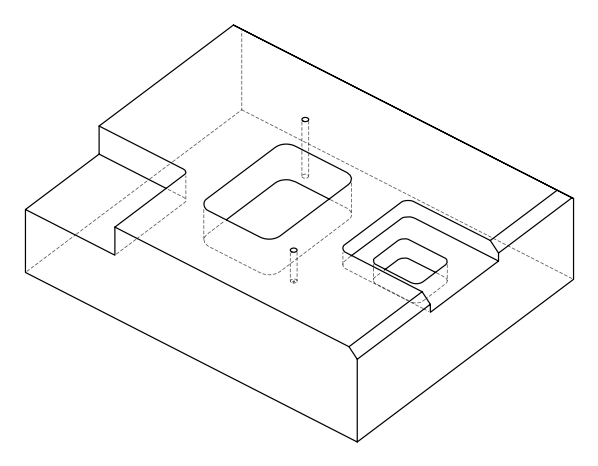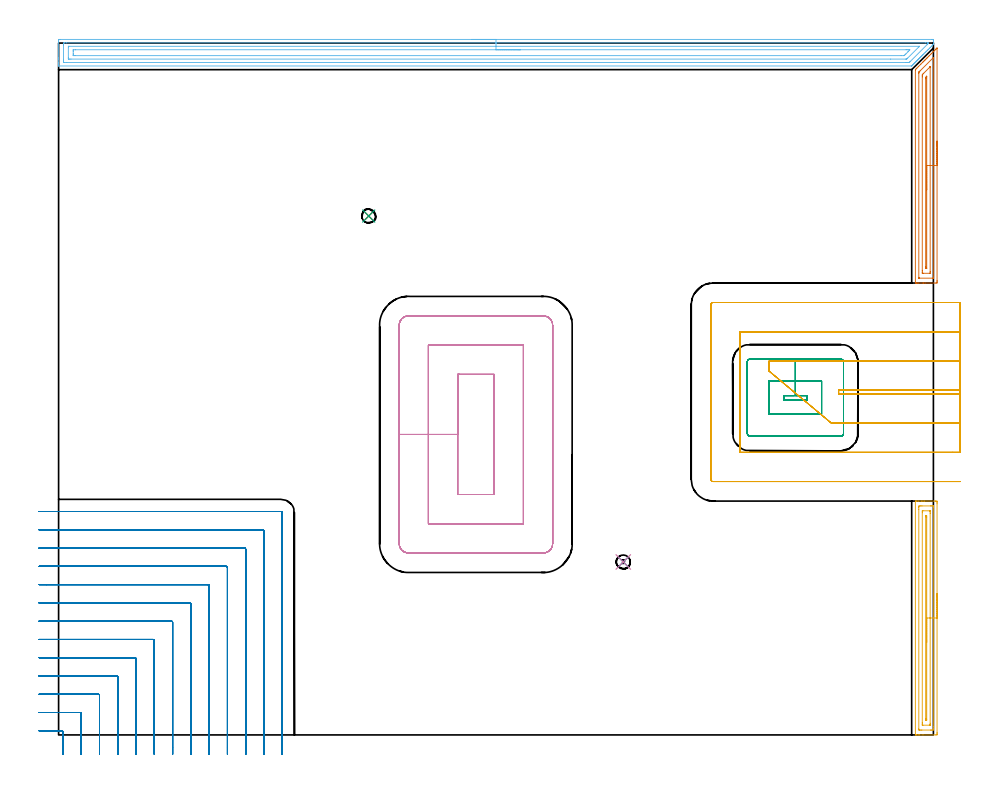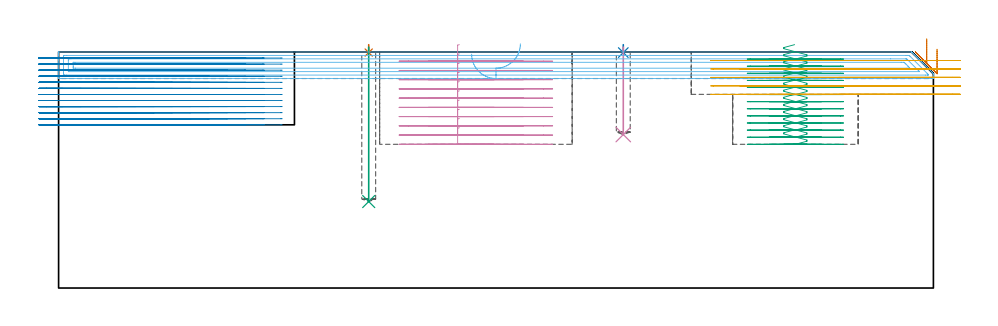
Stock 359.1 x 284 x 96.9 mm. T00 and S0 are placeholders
(PLAN: 11 operations, 5 tool changes, 89.4 min)
(1 SPOT_DRILL | STEP1POCKET | NXT0321_9005460120000 | 0.03 min | 0 mm3)
(2 SPOT_DRILL_1 | STEP1POCKET_1 | NXT0321_9005460120000 | 0.03 min | 0 mm3)
(3 DRILL_BLIND_HOLE_INTO_CENTER | STEP1POCKET | NXT0301_028 | 0.26 min | 1531 mm3)
(4 DRILL_BLIND_HOLE_INTO_CENTER_1 | STEP1POCKET_1 | NXT0301_028 | 0.15 min | 838 mm3)
(5 AREA_MILL | FG_CHAMFER_SURFACE | UGT0205_001 | 3.24 min | 4018 mm3)
(6 AREA_MILL_1 | FG_CHAMFER_SURFACE_1 | UGT0205_001 | 11.64 min | 21325 mm3)
(7 AREA_MILL_2 | FG_CHAMFER_SURFACE_2 | UGT0205_001 | 3.12 min | 3791 mm3)
(8 MILL_CORNER_NOTCH_RECTANGULAR | CORNER_NOTCH_RECTANGULAR | NXT0201_013 | Follow Part, ap 2.5, ae 75% | 38.02 min | 279729 mm3)
(9 MILL_RECTANGULAR_POCKET | POCKET_RECTANGULAR_STRAIGHT | NXT0201_011 | Follow Part, ap 3, ae 75% | 7.69 min | 83620 mm3)
(10 MILL_RECTANGULAR_POCKET_1 | POCKET_RECTANGULAR_STRAIGHT_1 | NXT0201_012 | Follow Part, ap 4, ae 75% | 14.93 min | 334770 mm3)
(11 MILL_SLOT | SLOT_PARTIAL_RECTANGULAR | NXT0201_012 | Follow Part, ap 4, ae 75% | 10.35 min | 115367 mm3)
(TOOL NXT0321_9005460120000 | NC Spot Drill, 142deg, 12mm, Carbide, Uncoated | D12 PA142 FL30 Z2)
(TOOL NXT0301_028 | Carbide Drill 5.7mm [860.1-0570-046A1-MM 2214] | D5.7 PA140 FL70 Z2)
(TOOL UGT0205_001 | Chamfer Mill 20 x 3 x 45 deg. | D20 FL50 Z2)
(TOOL NXT0201_013 | ENDMILL 10mm | D10 FL30 Z4)
(TOOL NXT0201_011 | ENDMILL 12mm [2P460-1200-NA 1630] | D12 FL38 Z6)
(TOOL NXT0201_012 | ENDMILL 16mm [2P460-1600-NA 1630] | D16 FL38 Z6)
(OP 1 SPOT_DRILL)
G17 G21 G94 G90
T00 M6
G54
G17 G0 G90 X127.3 Y213. S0 M3
G43 Z106.9 H0
G94 G81 G98 Z96.655 F250. R99.9
G80
M5
M2
(OP 2 SPOT_DRILL_1)
G17 G21 G94 G90
T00 M6
G54
G17 G0 G90 X231.8 Y71. S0 M3
G43 Z106.9 H0
G94 G81 G98 Z96.655 F250. R99.9
G80
M5
M2
(OP 3 DRILL_BLIND_HOLE_INTO_CENTER)
G17 G21 G94 G90
T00 M6
G54
G17 G0 G90 X127.3 Y213. S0 M3
G43 Z106.9 H1
G94 G81 G98 Z35.5 F250. R98.9
G80
M5
M2
(OP 4 DRILL_BLIND_HOLE_INTO_CENTER_1)
G17 G21 G94 G90
T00 M6
G54
G17 G0 G90 X231.8 Y71. S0 M3
G43 Z106.9 H1
G94 G81 G98 Z63. F250. R98.9
G80
M5
M2
(OP 5 AREA_MILL)
G17 G21 G94 G90
T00 M6
G54
G17 G0 G90 X360.6 Y58. S1061 M3
G43 Z106.9 H0
Z98.
G94 G1 Y57.962 Z97.128 F250.
Y57.848 Z96.264
Y57.659 Z95.412
Y57.397 Z94.58
Y57.063 Z93.774
Y56.66 Z93.
Y56.192 Z92.264
Y55.66 Z91.572
Y55.071 Z90.929
Y54.428 Z90.34
Y53.736 Z89.809
Y53. Z89.34
Y52.226 Z88.937
Y51.42 Z88.603
Y50.588 Z88.341
Y49.736 Z88.152
Y48.872 Z88.038
Y48. Z88.
Y1.038
X360.599 Y0.625 Z88.001
X360.595 Y0.149 Z88.003
X360.592 Y0.009 Z88.006
X360.124 Y0. Z88.473
X354.825 Z93.769
X353.411 Z95.185
X353.059 Z95.536
X352.354 Z96.245
X352.079 Z96.52
X351.713 Z96.877
X351.702 Y0.007 Z96.888
X351.7 Y0.178 Z96.9
Y95.822
X351.703 Y95.991 Z96.888
X351.713 Y95.993 Z96.878
X352.079 Y96. Z96.521
X352.354 Z96.245
X353.059 Z95.536
X354.294 Z94.303
X354.825 Z93.769
X355.443 Z93.152
X359.859 Z88.739
X360.124 Y95.997 Z88.473
X360.592 Y95.991 Z88.006
X360.595 Y95.851 Z88.003
X360.599 Y95.375 Z88.001
X360.6 Y94.893 Z88.
Y48.
X359.186 Z89.414
Y3.363
X359.185 Y2.47 Z89.415
X359.183 Y2.413 Z89.417
X359.167 Y2.01 Z89.433
X358.764 Y2.002 Z89.836
X358.358 Y2.001 Z90.242
X357.883 Y2. Z90.717
X354.35 Z94.25
X353.942 Y2.001 Z94.658
X353.464 Y2.003 Z95.136
X353.228 Y2.01 Z95.372
X353.121 Y2.026 Z95.479
X353.115 Y2.356 Z95.485
Y2.413
X353.114 Y92.637 Z95.486
X353.115 Y93.53 Z95.485
X353.117 Y93.587 Z95.483
X353.133 Y93.99 Z95.467
X353.536 Y93.998 Z95.064
X353.942 Y93.999 Z94.658
X354.417 Y94. Z94.183
X357.95 Z90.65
X358.358 Y93.999 Z90.242
X358.836 Y93.997 Z89.764
X359.072 Y93.99 Z89.528
X359.179 Y93.974 Z89.421
X359.185 Y93.644 Z89.415
Y93.587
X359.186 Y48. Z89.414
X357.771 Z90.829
Y4.794
X357.769 Y4.201 Z90.831
X357.766 Y4.051 Z90.834
X357.765 Y4.021 Z90.835
X357.738 Y4.01 Z90.862
X357.67 Y4.004 Z90.93
X357.475 Y4.001 Z91.125
X354.825 Z93.775
X354.627 Y4.003 Z93.973
X354.571 Y4.006 Z94.029
X354.54 Y4.01 Z94.06
X354.535 Y4.023 Z94.065
X354.532 Y4.101 Z94.068
X354.53 Y4.201 Z94.07
X354.529 Y4.501 Z94.071
X354.528 Y5.095 Z94.072
X354.529 Y91.205 Z94.071
X354.531 Y91.799 Z94.069
X354.534 Y91.949 Z94.066
X354.535 Y91.979 Z94.065
X354.562 Y91.99 Z94.038
X354.63 Y91.996 Z93.97
X354.825 Y91.999 Z93.775
X357.475 Z91.125
X357.673 Y91.997 Z90.927
X357.729 Y91.994 Z90.871
X357.76 Y91.99 Z90.84
X357.765 Y91.977 Z90.835
X357.768 Y91.899 Z90.832
X357.77 Y91.799 Z90.83
X357.771 Y91.499 Z90.829
Y90.905
Y48.
X356.357 Z92.243
Y6.463
X356.356 Y6.227 Z92.244
X356.351 Y6.025 Z92.249
X356.15 Y6.01 Z92.45
X355.949 Y6.025 Z92.651
X355.946 Y6.226 Z92.654
X355.943 Y6.645 Z92.657
Y89.537
X355.944 Y89.773 Z92.656
X355.949 Y89.975 Z92.651
X356.15 Y89.99 Z92.45
X356.35 Y89.975 Z92.25
X356.354 Y89.774 Z92.246
X356.357 Y89.355 Z92.243
Y48.
Y47.128 Z92.281
Y46.264 Z92.395
Y45.412 Z92.583
Y44.58 Z92.846
Y43.774 Z93.18
Y43. Z93.582
Y42.264 Z94.051
Y41.572 Z94.582
Y40.929 Z95.172
Y40.34 Z95.815
Y39.808 Z96.507
Y39.34 Z97.243
Y38.937 Z98.017
Y38.603 Z98.822
Y38.341 Z99.654
Y38.152 Z100.506
Y38.038 Z101.371
Y38. Z102.243
G0 Z106.9
M5
M2
(OP 6 AREA_MILL_1)
G17 G21 G94 G90
T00 M6
G54
G17 G0 G90 X169.55 Y285.5 S1061 M3
G43 Z106.9 H0
Z96.
G94 G1 X169.588 Z95.128 F250.
X169.702 Z94.263
X169.891 Z93.412
X170.153 Z92.58
X170.487 Z91.774
X170.89 Z91.
X171.359 Z90.264
X171.89 Z89.572
X172.479 Z88.929
X173.122 Z88.34
X173.814 Z87.808
X174.55 Z87.34
X175.324 Z86.937
X176.13 Z86.603
X176.962 Z86.341
X177.814 Z86.152
X178.679 Z86.038
X179.55 Z86.
X358.494
X358.66 Y285.499 Z86.001
X358.94 Y285.496 Z86.004
X359.098 Y285.491 Z86.005
X359.1 Y285.258 Z86.238
Y284.94 Z86.555
Y283.623 Z87.876
X359.099 Y283.504 Z87.994
X359.089 Y283.49 Z88.009
X358.851 Y283.251 Z88.249
X358.676 Y283.076 Z88.424
X358.319 Y282.718 Z88.779
X357.796 Y282.196 Z89.304
X357.43 Y281.828 Z89.668
X356.917 Y281.317 Z90.183
X356.541 Y280.939 Z90.557
X356.037 Y280.437 Z91.063
X355.652 Y280.05 Z91.446
X355.158 Y279.558 Z91.942
X354.924 Y279.323 Z92.175
X354.763 Y279.161 Z92.334
X354.601 Y279. Z92.498
X354.478 Y278.877 Z92.621
X354.319 Y278.716 Z92.779
X354.158 Y278.557 Z92.941
X354.032 Y278.43 Z93.067
X353.874 Y278.272 Z93.223
X353.715 Y278.114 Z93.384
X353.585 Y277.984 Z93.514
X353.43 Y277.827 Z93.668
X353.272 Y277.671 Z93.827
X353.139 Y277.538 Z93.96
X352.985 Y277.382 Z94.113
X352.829 Y277.228 Z94.27
X352.693 Y277.092 Z94.406
X352.54 Y276.938 Z94.557
X352.386 Y276.785 Z94.712
X352.247 Y276.645 Z94.852
X352.096 Y276.493 Z95.002
X351.943 Y276.342 Z95.155
X351.8 Y276.199 Z95.299
X351.651 Y276.049 Z95.447
X351.501 Y275.899 Z95.598
X351.354 Y275.753 Z95.745
X351.206 Y275.604 Z95.891
X351.058 Y275.456 Z96.041
X350.908 Y275.307 Z96.191
X350.762 Y275.16 Z96.336
X350.615 Y275.013 Z96.484
X350.462 Y274.86 Z96.637
X350.26 Y274.663 Z96.833
X350.195 Y274.603 Z96.889
X350.015 Y274.6 Z96.9
X0.16
X0.01 Y274.603 Z96.888
X0.008 Y274.639 Z96.852
X0. Y275.001 Z96.499
Y275.412 Z96.087
Y276.049 Z95.446
Y277.256 Z94.241
Y277.827 Z93.667
Y284.655 Z86.842
X0.002 Y284.94 Z86.557
X0.008 Y285.492 Z86.006
X0.051 Y285.493 Z86.004
X0.606 Y285.5 Z86.
X179.55
Y284.086 Z87.414
X355.782
X356.676 Y284.084 Z87.416
X356.709 Y284.083 Z87.417
X357.09 Y284.051 Z87.449
Y283.956 Z87.544
X357.032 Y283.89 Z87.61
X356.954 Y283.807 Z87.693
X356.709 Y283.559 Z87.941
X356.51 Y283.36 Z88.14
X349.569 Y276.419 Z95.081
X349.381 Y276.236 Z95.264
X349.187 Y276.049 Z95.451
X348.709 Y276.016 Z95.484
X348.677 Y276.015 Z95.485
X347.819 Y276.014 Z95.486
X3.318
X2.424 Y276.016 Z95.484
X2.391 Y276.017 Z95.483
X2.01 Y276.049 Z95.451
X2.003 Y276.436 Z95.064
X2.001 Y276.938 Z94.562
X2. Y277.327 Z94.173
X2.001 Y283.162 Z88.338
X2.002 Y283.55 Z87.95
X2.01 Y284.051 Z87.449
X2.359 Y284.083 Z87.417
X2.391 Y284.084 Z87.416
X3.249 Y284.086 Z87.414
X179.55
Y282.672 Z88.828
X353.207 Y282.671 Z88.829
X353.282 Y282.67 Z88.83
X353.346 Y282.667 Z88.833
X353.354 Y282.666 Z88.834
X353.347 Y282.655 Z88.845
X353.32 Y282.623 Z88.877
X353.227 Y282.527 Z88.973
X353.139 Y282.438 Z89.062
X348.527 Y277.827 Z93.673
X348.152 Y277.461 Z94.039
X348.127 Y277.438 Z94.062
X348.083 Y277.435 Z94.065
X347.984 Y277.431 Z94.069
X347.784 Y277.429 Z94.071
X341.557 Y277.428 Z94.072
X5.068 Y277.429 Z94.071
X4.575 Y277.43 Z94.07
X4.176 Y277.433 Z94.067
X4.045 Y277.435 Z94.065
X4.01 Y277.446 Z94.054
X4.006 Y277.535 Z93.965
X4.002 Y277.652 Z93.848
X4.001 Y277.827 Z93.673
X4. Y278.002 Z93.498
X4.001 Y282.447 Z89.053
X4.008 Y282.623 Z88.877
X4.011 Y282.666 Z88.834
X4.027 Y282.667 Z88.833
X4.076 Y282.67 Z88.83
X4.176 Y282.671 Z88.829
X179.55 Y282.672 Z88.828
Y281.257 Z90.243
X347.911
X348.677 Y281.254 Z90.246
X349.435 Y281.25 Z90.25
X348.743 Y280.495 Z91.005
X348.711 Y280.46 Z91.04
X347.784 Y279.533 Z91.967
X347.372 Y279.127 Z92.373
X347.206 Y278.967 Z92.533
X347.078 Y278.85 Z92.65
X346.892 Y278.846 Z92.654
X346.764 Y278.844 Z92.656
X345.999 Y278.843 Z92.657
X345.872
X6.726
X6.065 Y278.845 Z92.655
X6.028 Y278.847 Z92.653
X6.013 Y278.849 Z92.651
X6.01 Y278.865 Z92.635
X6.005 Y278.964 Z92.536
X6.002 Y279.165 Z92.335
X6. Y279.566 Z91.934
Y280.495 Z91.005
X6.002 Y280.92 Z90.58
X6.006 Y281.132 Z90.368
X6.01 Y281.237 Z90.263
X6.016 Y281.251 Z90.249
X6.038 Y281.253 Z90.247
X6.09 Y281.255 Z90.245
X6.853 Y281.257 Z90.243
X6.98
X179.55
X180.422 Z90.281
X181.287 Z90.395
X182.138 Z90.583
X182.97 Z90.846
X183.776 Z91.18
X184.55 Z91.582
X185.286 Z92.051
X185.978 Z92.582
X186.621 Z93.172
X187.211 Z93.815
X187.742 Z94.507
X188.21 Z95.243
X188.613 Z96.016
X188.947 Z96.822
X189.209 Z97.654
X189.398 Z98.506
X189.512 Z99.371
X189.55 Z100.243
G0 Z106.9
M5
M2
(OP 7 AREA_MILL_2)
G17 G21 G94 G90
T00 M6
G54
G17 G0 G90 X360.6 Y243.75 S1061 M3
G43 Z106.9 H0
Z98.
G94 G1 Y243.712 Z97.128 F250.
Y243.598 Z96.264
Y243.409 Z95.412
Y243.147 Z94.58
Y242.813 Z93.774
Y242.41 Z93.
Y241.942 Z92.264
Y241.41 Z91.572
Y240.821 Z90.929
Y240.178 Z90.34
Y239.486 Z89.808
Y238.75 Z89.34
Y237.976 Z88.937
Y237.17 Z88.603
Y236.338 Z88.341
Y235.487 Z88.152
Y234.622 Z88.038
Y233.75 Z88.
Y186.496
X360.599 Y186.084 Z88.001
X360.594 Y185.611 Z88.003
X360.591 Y185.509 Z88.006
X360.124 Y185.5 Z88.472
X355.708 Z92.886
X355.101 Z93.497
X354.825 Z93.772
X353.059 Z95.536
X352.508 Z96.091
X352.176 Z96.423
X351.995 Y185.501 Z96.604
X351.706 Y185.51 Z96.893
X351.7 Y185.639 Z96.9
Y272.952
X351.704 Y273.096 Z96.889
X351.712 Y273.109 Z96.881
X351.899 Y273.299 Z96.701
X352.292 Y273.694 Z96.304
X352.888 Y274.288 Z95.712
X353.059 Y274.46 Z95.538
X353.779 Y275.179 Z94.821
X353.942 Y275.344 Z94.655
X354.669 Y276.07 Z93.93
X354.825 Y276.227 Z93.771
X355.267 Y276.667 Z93.333
X355.56 Y276.961 Z93.039
X355.708 Y277.11 Z92.888
X356.136 Y277.536 Z92.464
X356.451 Y277.852 Z92.147
X356.592 Y277.993 Z92.005
X356.997 Y278.397 Z91.603
X357.046 Y278.446 Z91.554
X357.342 Y278.743 Z91.256
X357.475 Y278.877 Z91.121
X357.858 Y279.258 Z90.742
X357.978 Y279.378 Z90.621
X358.233 Y279.634 Z90.365
X358.358 Y279.76 Z90.238
X358.718 Y280.118 Z89.881
X358.885 Y280.285 Z89.715
X359.124 Y280.525 Z89.474
X359.241 Y280.643 Z89.355
X359.579 Y280.979 Z89.021
X359.792 Y281.192 Z88.808
X360.015 Y281.416 Z88.583
X360.124 Y281.526 Z88.472
X360.312 Y281.713 Z88.286
X360.44 Y281.84 Z88.16
X360.566 Y281.958 Z88.033
X360.598 Y281.986 Z88.001
X360.6 Y281.736 Z88.
Y233.75
X359.186 Z89.414
Y187.866
X359.184 Y187.658 Z89.416
X359.181 Y187.554 Z89.419
X359.179 Y187.511 Z89.421
X359.084 Y187.508 Z89.516
X358.72 Y187.501 Z89.88
X353.421 Z95.179
X353.22 Y187.504 Z95.38
X353.131 Y187.51 Z95.469
X353.121 Y187.512 Z95.479
X353.119 Y187.525 Z95.481
X353.116 Y187.565 Z95.484
X353.115 Y187.647 Z95.485
X353.114 Y187.81 Z95.486
X353.115 Y271.615 Z95.485
X353.121 Y272.031 Z95.479
X353.133 Y272.072 Z95.467
X353.161 Y272.105 Z95.439
X353.216 Y272.163 Z95.384
X353.307 Y272.256 Z95.293
X353.556 Y272.506 Z95.044
X358.982 Y277.932 Z89.618
X359.074 Y278.021 Z89.526
X359.151 Y278.092 Z89.449
X359.179 Y278.115 Z89.421
X359.185 Y277.909 Z89.415
Y277.852
X359.186 Y233.75 Z89.414
X357.772 Z90.828
X357.771 Y190.241 Z90.829
X357.765 Y189.648 Z90.835
X357.762 Y189.51 Z90.838
X357.62 Y189.502 Z90.98
X354.972 Y189.5 Z93.628
X354.825 Y189.501 Z93.775
X354.679 Y189.504 Z93.921
X354.581 Y189.51 Z94.019
X354.535 Y189.521 Z94.065
X354.532 Y189.549 Z94.068
X354.53 Y189.648 Z94.07
X354.529 Y189.947 Z94.071
X354.528 Y190.539 Z94.072
X354.529 Y270.132 Z94.071
X354.532 Y270.724 Z94.068
X354.535 Y271.018 Z94.065
X354.825 Y271.323 Z93.775
X354.97 Y271.47 Z93.63
X355.114 Y271.615 Z93.486
X357.475 Y273.976 Z91.125
X357.63 Y274.131 Z90.97
X357.699 Y274.197 Z90.901
X357.743 Y274.236 Z90.857
X357.765 Y274.251 Z90.835
X357.768 Y274.213 Z90.832
X357.771 Y274.135 Z90.829
X357.772 Y274.085 Z90.828
Y233.75
X356.357 Z92.243
Y191.667
X356.356 Y191.597 Z92.244
X356.353 Y191.542 Z92.247
X356.351 Y191.513 Z92.249
X356.335 Y191.51 Z92.265
X356.15 Y191.508 Z92.45
X355.965 Y191.51 Z92.635
X355.949 Y191.513 Z92.651
X355.947 Y191.542 Z92.653
X355.944 Y191.597 Z92.656
X355.943 Y191.666 Z92.657
Y192.085
Y269.361
X355.944 Y269.596 Z92.656
X355.947 Y269.833 Z92.653
X355.95 Y269.962 Z92.65
X356.192 Y270.236 Z92.408
X356.244 Y270.292 Z92.356
X356.309 Y270.357 Z92.291
X356.337 Y270.381 Z92.263
X356.349 Y270.389 Z92.251
X356.351 Y270.383 Z92.249
X356.353 Y270.306 Z92.247
X356.357 Y270.07 Z92.243
Y233.75
Y232.878 Z92.281
Y232.014 Z92.395
Y231.162 Z92.583
Y230.33 Z92.846
Y229.524 Z93.18
Y228.75 Z93.582
Y228.014 Z94.051
Y227.322 Z94.582
Y226.679 Z95.172
Y226.09 Z95.815
Y225.559 Z96.507
Y225.09 Z97.243
Y224.687 Z98.016
Y224.353 Z98.822
Y224.091 Z99.654
Y223.902 Z100.506
Y223.788 Z101.371
Y223.75 Z102.243
G0 Z106.9
M5
M2
(OP 8 MILL_CORNER_NOTCH_RECTANGULAR)
G17 G21 G94 G90
T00 M6
G54
G17 G0 G90 X1.8 Y-8. S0 M3
G43 Z106.9 H0
Z94.408
G94 G1 Y-5. F250.
Y1.206 F500.
G3 X1.306 Y1.7 R0.5
G1 X-5.
X-8. F250.
G0 Z106.9
X9.3 Y-8.
Z94.408
G1 Y-5.
Y8.706 F500.
G3 X8.806 Y9.2 R0.5
G1 X-5.
X-8. F250.
G0 Z106.9
X16.8 Y-8.
Z94.408
G1 Y-5.
Y16.205 F500.
G3 X16.305 Y16.7 R0.5
G1 X-5.
X-8. F250.
G0 Z106.9
X24.3 Y-8.
Z94.408
G1 Y-5.
Y23.705 F500.
G3 X23.805 Y24.2 R0.5
G1 X-5.
X-8. F250.
G0 Z106.9
X31.8 Y-8.
Z94.408
G1 Y-5.
Y31.205 F500.
G3 X31.305 Y31.7 R0.5
G1 X-5.
X-8. F250.
G0 Z106.9
X39.3 Y-8.
Z94.408
G1 Y-5.
Y38.704 F500.
G3 X38.804 Y39.2 R0.5
G1 X-5.
X-8. F250.
G0 Z106.9
X46.8 Y-8.
Z94.408
G1 Y-5.
Y46.204 F500.
G3 X46.304 Y46.7 R0.5
G1 X-5.
X-8. F250.
G0 Z106.9
X54.3 Y-8.
Z94.408
G1 Y-5.
Y53.704 F500.
G3 X53.804 Y54.2 R0.5
G1 X-5.
X-8. F250.
G0 Z106.9
X61.8 Y-8.
Z94.408
G1 Y-5.
Y61.204 F500.
G3 X61.304 Y61.7 R0.5
G1 X-5.
X-8. F250.
G0 Z106.9
X69.3 Y-8.
Z94.408
G1 Y-5.
Y68.704 F500.
G3 X68.804 Y69.2 R0.5
G1 X-5.
X-8. F250.
G0 Z106.9
X76.8 Y-8.
Z94.408
G1 Y-5.
Y76.203 F500.
G3 X76.303 Y76.7 R0.5
G1 X-5.
X-8. F250.
G0 Z106.9
X84.3 Y-8.
Z94.408
G1 Y-5.
Y83.703 F500.
G3 X83.803 Y84.2 R0.5
G1 X-5.
X-8. F250.
G0 Z106.9
X91.8 Y-8.
Z94.408
G1 Y-5.
Y91.203 F500.
G3 X91.303 Y91.7 R0.5
G1 X-5.
X-8. F250.
G0 Z106.9
X1.8 Y-8.
Z91.917
G1 Y-5.
Y1.206 F500.
G3 X1.306 Y1.7 R0.5
G1 X-5.
X-8. F250.
G0 Z106.9
X9.3 Y-8.
Z91.917
G1 Y-5.
Y8.706 F500.
G3 X8.806 Y9.2 R0.5
G1 X-5.
X-8. F250.
G0 Z106.9
X16.8 Y-8.
Z91.917
G1 Y-5.
Y16.205 F500.
G3 X16.305 Y16.7 R0.5
G1 X-5.
X-8. F250.
G0 Z106.9
X24.3 Y-8.
Z91.917
G1 Y-5.
Y23.705 F500.
G3 X23.805 Y24.2 R0.5
G1 X-5.
X-8. F250.
G0 Z106.9
X31.8 Y-8.
Z91.917
G1 Y-5.
Y31.205 F500.
G3 X31.305 Y31.7 R0.5
G1 X-5.
X-8. F250.
G0 Z106.9
X39.3 Y-8.
Z91.917
G1 Y-5.
Y38.704 F500.
G3 X38.804 Y39.2 R0.5
G1 X-5.
X-8. F250.
G0 Z106.9
X46.8 Y-8.
Z91.917
G1 Y-5.
Y46.204 F500.
G3 X46.304 Y46.7 R0.5
G1 X-5.
X-8. F250.
G0 Z106.9
X54.3 Y-8.
Z91.917
G1 Y-5.
Y53.704 F500.
G3 X53.804 Y54.2 R0.5
G1 X-5.
X-8. F250.
G0 Z106.9
X61.8 Y-8.
Z91.917
G1 Y-5.
Y61.204 F500.
G3 X61.304 Y61.7 R0.5
G1 X-5.
X-8. F250.
G0 Z106.9
X69.3 Y-8.
Z91.917
G1 Y-5.
Y68.704 F500.
G3 X68.804 Y69.2 R0.5
G1 X-5.
X-8. F250.
G0 Z106.9
X76.8 Y-8.
Z91.917
G1 Y-5.
Y76.203 F500.
G3 X76.303 Y76.7 R0.5
G1 X-5.
X-8. F250.
G0 Z106.9
X84.3 Y-8.
Z91.917
G1 Y-5.
Y83.703 F500.
G3 X83.803 Y84.2 R0.5
G1 X-5.
X-8. F250.
G0 Z106.9
X91.8 Y-8.
Z91.917
G1 Y-5.
Y91.203 F500.
G3 X91.303 Y91.7 R0.5
G1 X-5.
X-8. F250.
G0 Z106.9
X1.8 Y-8.
Z89.425
G1 Y-5.
Y1.206 F500.
G3 X1.306 Y1.7 R0.5
G1 X-5.
X-8. F250.
G0 Z106.9
X9.3 Y-8.
Z89.425
G1 Y-5.
Y8.706 F500.
G3 X8.806 Y9.2 R0.5
G1 X-5.
X-8. F250.
G0 Z106.9
X16.8 Y-8.
Z89.425
G1 Y-5.
Y16.205 F500.
G3 X16.305 Y16.7 R0.5
G1 X-5.
X-8. F250.
G0 Z106.9
X24.3 Y-8.
Z89.425
G1 Y-5.
Y23.705 F500.
G3 X23.805 Y24.2 R0.5
G1 X-5.
X-8. F250.
G0 Z106.9
X31.8 Y-8.
Z89.425
G1 Y-5.
Y31.205 F500.
G3 X31.305 Y31.7 R0.5
G1 X-5.
X-8. F250.
G0 Z106.9
X39.3 Y-8.
Z89.425
G1 Y-5.
Y38.705 F500.
G3 X38.805 Y39.2 R0.5
G1 X-5.
X-8. F250.
G0 Z106.9
X46.8 Y-8.
Z89.425
G1 Y-5.
Y46.204 F500.
G3 X46.304 Y46.7 R0.5
G1 X-5.
X-8. F250.
G0 Z106.9
X54.3 Y-8.
Z89.425
G1 Y-5.
Y53.704 F500.
G3 X53.804 Y54.2 R0.5
G1 X-5.
X-8. F250.
G0 Z106.9
X61.8 Y-8.
Z89.425
G1 Y-5.
Y61.204 F500.
G3 X61.304 Y61.7 R0.5
G1 X-5.
X-8. F250.
G0 Z106.9
X69.3 Y-8.
Z89.425
G1 Y-5.
Y68.704 F500.
G3 X68.804 Y69.2 R0.5
G1 X-5.
X-8. F250.
G0 Z106.9
X76.8 Y-8.
Z89.425
G1 Y-5.
Y76.203 F500.
G3 X76.303 Y76.7 R0.5
G1 X-5.
X-8. F250.
G0 Z106.9
X84.3 Y-8.
Z89.425
G1 Y-5.
Y83.703 F500.
G3 X83.803 Y84.2 R0.5
G1 X-5.
X-8. F250.
G0 Z106.9
X91.8 Y-8.
Z89.425
G1 Y-5.
Y91.203 F500.
G3 X91.303 Y91.7 R0.5
G1 X-5.
X-8. F250.
G0 Z106.9
X1.8 Y-8.
Z86.933
G1 Y-5.
Y1.206 F500.
G3 X1.306 Y1.7 R0.5
G1 X-5.
X-8. F250.
G0 Z106.9
X9.3 Y-8.
Z86.933
G1 Y-5.
Y8.706 F500.
G3 X8.806 Y9.2 R0.5
G1 X-5.
X-8. F250.
G0 Z106.9
X16.8 Y-8.
Z86.933
G1 Y-5.
Y16.205 F500.
G3 X16.305 Y16.7 R0.5
G1 X-5.
X-8. F250.
G0 Z106.9
X24.3 Y-8.
Z86.933
G1 Y-5.
Y23.705 F500.
G3 X23.805 Y24.2 R0.5
G1 X-5.
X-8. F250.
G0 Z106.9
X31.8 Y-8.
Z86.933
G1 Y-5.
Y31.205 F500.
G3 X31.305 Y31.7 R0.5
G1 X-5.
X-8. F250.
G0 Z106.9
X39.3 Y-8.
Z86.933
G1 Y-5.
Y38.704 F500.
G3 X38.804 Y39.2 R0.5
G1 X-5.
X-8. F250.
G0 Z106.9
X46.8 Y-8.
Z86.933
G1 Y-5.
Y46.204 F500.
G3 X46.304 Y46.7 R0.5
G1 X-5.
X-8. F250.
G0 Z106.9
X54.3 Y-8.
Z86.933
G1 Y-5.
Y53.704 F500.
G3 X53.804 Y54.2 R0.5
G1 X-5.
X-8. F250.
G0 Z106.9
X61.8 Y-8.
Z86.933
G1 Y-5.
Y61.204 F500.
G3 X61.304 Y61.7 R0.5
G1 X-5.
X-8. F250.
G0 Z106.9
X69.3 Y-8.
Z86.933
G1 Y-5.
Y68.704 F500.
G3 X68.804 Y69.2 R0.5
G1 X-5.
X-8. F250.
G0 Z106.9
X76.8 Y-8.
Z86.933
G1 Y-5.
Y76.203 F500.
G3 X76.303 Y76.7 R0.5
G1 X-5.
X-8. F250.
G0 Z106.9
X84.3 Y-8.
Z86.933
G1 Y-5.
Y83.703 F500.
G3 X83.803 Y84.2 R0.5
G1 X-5.
X-8. F250.
G0 Z106.9
X91.8 Y-8.
Z86.933
G1 Y-5.
Y91.203 F500.
G3 X91.303 Y91.7 R0.5
G1 X-5.
X-8. F250.
G0 Z106.9
X1.8 Y-8.
Z84.442
G1 Y-5.
Y1.206 F500.
G3 X1.306 Y1.7 R0.5
G1 X-5.
X-8. F250.
G0 Z106.9
X9.3 Y-8.
Z84.442
G1 Y-5.
Y8.706 F500.
G3 X8.806 Y9.2 R0.5
G1 X-5.
X-8. F250.
G0 Z106.9
X16.8 Y-8.
Z84.442
G1 Y-5.
Y16.205 F500.
G3 X16.305 Y16.7 R0.5
G1 X-5.
X-8. F250.
G0 Z106.9
X24.3 Y-8.
Z84.442
G1 Y-5.
Y23.705 F500.
G3 X23.805 Y24.2 R0.5
G1 X-5.
X-8. F250.
G0 Z106.9
X31.8 Y-8.
Z84.442
G1 Y-5.
Y31.205 F500.
G3 X31.305 Y31.7 R0.5
G1 X-5.
X-8. F250.
G0 Z106.9
X39.3 Y-8.
Z84.442
G1 Y-5.
Y38.704 F500.
G3 X38.804 Y39.2 R0.5
G1 X-5.
X-8. F250.
G0 Z106.9
X46.8 Y-8.
Z84.442
G1 Y-5.
Y46.204 F500.
G3 X46.304 Y46.7 R0.5
G1 X-5.
X-8. F250.
G0 Z106.9
X54.3 Y-8.
Z84.442
G1 Y-5.
Y53.704 F500.
G3 X53.804 Y54.2 R0.5
G1 X-5.
X-8. F250.
G0 Z106.9
X61.8 Y-8.
Z84.442
G1 Y-5.
Y61.204 F500.
G3 X61.304 Y61.7 R0.5
G1 X-5.
X-8. F250.
G0 Z106.9
X69.3 Y-8.
Z84.442
G1 Y-5.
Y68.704 F500.
G3 X68.804 Y69.2 R0.5
G1 X-5.
X-8. F250.
G0 Z106.9
X76.8 Y-8.
Z84.442
G1 Y-5.
Y76.203 F500.
G3 X76.303 Y76.7 R0.5
G1 X-5.
X-8. F250.
G0 Z106.9
X84.3 Y-8.
Z84.442
G1 Y-5.
Y83.703 F500.
G3 X83.803 Y84.2 R0.5
G1 X-5.
X-8. F250.
G0 Z106.9
X91.8 Y-8.
Z84.442
G1 Y-5.
Y91.203 F500.
G3 X91.303 Y91.7 R0.5
G1 X-5.
X-8. F250.
G0 Z106.9
X1.8 Y-8.
Z81.95
G1 Y-5.
Y1.206 F500.
G3 X1.306 Y1.7 R0.5
G1 X-5.
X-8. F250.
G0 Z106.9
X9.3 Y-8.
Z81.95
G1 Y-5.
Y8.706 F500.
G3 X8.806 Y9.2 R0.5
G1 X-5.
X-8. F250.
G0 Z106.9
X16.8 Y-8.
Z81.95
G1 Y-5.
Y16.205 F500.
G3 X16.305 Y16.7 R0.5
G1 X-5.
X-8. F250.
G0 Z106.9
X24.3 Y-8.
Z81.95
G1 Y-5.
Y23.705 F500.
G3 X23.805 Y24.2 R0.5
G1 X-5.
X-8. F250.
G0 Z106.9
X31.8 Y-8.
Z81.95
G1 Y-5.
Y31.205 F500.
G3 X31.305 Y31.7 R0.5
G1 X-5.
X-8. F250.
G0 Z106.9
X39.3 Y-8.
Z81.95
G1 Y-5.
Y38.705 F500.
G3 X38.805 Y39.2 R0.5
G1 X-5.
X-8. F250.
G0 Z106.9
X46.8 Y-8.
Z81.95
G1 Y-5.
Y46.204 F500.
G3 X46.304 Y46.7 R0.5
G1 X-5.
X-8. F250.
G0 Z106.9
X54.3 Y-8.
Z81.95
G1 Y-5.
Y53.704 F500.
G3 X53.804 Y54.2 R0.5
G1 X-5.
X-8. F250.
G0 Z106.9
X61.8 Y-8.
Z81.95
G1 Y-5.
Y61.204 F500.
G3 X61.304 Y61.7 R0.5
G1 X-5.
X-8. F250.
G0 Z106.9
X69.3 Y-8.
Z81.95
G1 Y-5.
Y68.704 F500.
G3 X68.804 Y69.2 R0.5
G1 X-5.
X-8. F250.
G0 Z106.9
X76.8 Y-8.
Z81.95
G1 Y-5.
Y76.203 F500.
G3 X76.303 Y76.7 R0.5
G1 X-5.
X-8. F250.
G0 Z106.9
X84.3 Y-8.
Z81.95
G1 Y-5.
Y83.703 F500.
G3 X83.803 Y84.2 R0.5
G1 X-5.
X-8. F250.
G0 Z106.9
X91.8 Y-8.
Z81.95
G1 Y-5.
Y91.203 F500.
G3 X91.303 Y91.7 R0.5
G1 X-5.
X-8. F250.
G0 Z106.9
X1.8 Y-8.
Z79.458
G1 Y-5.
Y1.206 F500.
G3 X1.306 Y1.7 R0.5
G1 X-5.
X-8. F250.
G0 Z106.9
X9.3 Y-8.
Z79.458
G1 Y-5.
Y8.706 F500.
G3 X8.806 Y9.2 R0.5
G1 X-5.
X-8. F250.
G0 Z106.9
X16.8 Y-8.
Z79.458
G1 Y-5.
Y16.205 F500.
G3 X16.305 Y16.7 R0.5
G1 X-5.
X-8. F250.
G0 Z106.9
X24.3 Y-8.
Z79.458
G1 Y-5.
Y23.705 F500.
G3 X23.805 Y24.2 R0.5
G1 X-5.
X-8. F250.
G0 Z106.9
X31.8 Y-8.
Z79.458
G1 Y-5.
Y31.205 F500.
G3 X31.305 Y31.7 R0.5
G1 X-5.
X-8. F250.
G0 Z106.9
X39.3 Y-8.
Z79.458
G1 Y-5.
Y38.705 F500.
G3 X38.805 Y39.2 R0.5
G1 X-5.
X-8. F250.
G0 Z106.9
X46.8 Y-8.
Z79.458
G1 Y-5.
Y46.204 F500.
G3 X46.304 Y46.7 R0.5
G1 X-5.
X-8. F250.
G0 Z106.9
X54.3 Y-8.
Z79.458
G1 Y-5.
Y53.704 F500.
G3 X53.804 Y54.2 R0.5
G1 X-5.
X-8. F250.
G0 Z106.9
X61.8 Y-8.
Z79.458
G1 Y-5.
Y61.204 F500.
G3 X61.304 Y61.7 R0.5
G1 X-5.
X-8. F250.
G0 Z106.9
X69.3 Y-8.
Z79.458
G1 Y-5.
Y68.704 F500.
G3 X68.804 Y69.2 R0.5
G1 X-5.
X-8. F250.
G0 Z106.9
X76.8 Y-8.
Z79.458
G1 Y-5.
Y76.203 F500.
G3 X76.303 Y76.7 R0.5
G1 X-5.
X-8. F250.
G0 Z106.9
X84.3 Y-8.
Z79.458
G1 Y-5.
Y83.703 F500.
G3 X83.803 Y84.2 R0.5
G1 X-5.
X-8. F250.
G0 Z106.9
X91.8 Y-8.
Z79.458
G1 Y-5.
Y91.203 F500.
G3 X91.303 Y91.7 R0.5
G1 X-5.
X-8. F250.
G0 Z106.9
X1.8 Y-8.
Z76.967
G1 Y-5.
Y1.206 F500.
G3 X1.306 Y1.7 R0.5
G1 X-5.
X-8. F250.
G0 Z106.9
X9.3 Y-8.
Z76.967
G1 Y-5.
Y8.706 F500.
G3 X8.806 Y9.2 R0.5
G1 X-5.
X-8. F250.
G0 Z106.9
X16.8 Y-8.
Z76.967
G1 Y-5.
Y16.205 F500.
G3 X16.305 Y16.7 R0.5
G1 X-5.
X-8. F250.
G0 Z106.9
X24.3 Y-8.
Z76.967
G1 Y-5.
Y23.705 F500.
G3 X23.805 Y24.2 R0.5
G1 X-5.
X-8. F250.
G0 Z106.9
X31.8 Y-8.
Z76.967
G1 Y-5.
Y31.205 F500.
G3 X31.305 Y31.7 R0.5
G1 X-5.
X-8. F250.
G0 Z106.9
X39.3 Y-8.
Z76.967
G1 Y-5.
Y38.705 F500.
G3 X38.805 Y39.2 R0.5
G1 X-5.
X-8. F250.
G0 Z106.9
X46.8 Y-8.
Z76.967
G1 Y-5.
Y46.204 F500.
G3 X46.304 Y46.7 R0.5
G1 X-5.
X-8. F250.
G0 Z106.9
X54.3 Y-8.
Z76.967
G1 Y-5.
Y53.704 F500.
G3 X53.804 Y54.2 R0.5
G1 X-5.
X-8. F250.
G0 Z106.9
X61.8 Y-8.
Z76.967
G1 Y-5.
Y61.204 F500.
G3 X61.304 Y61.7 R0.5
G1 X-5.
X-8. F250.
G0 Z106.9
X69.3 Y-8.
Z76.967
G1 Y-5.
Y68.704 F500.
G3 X68.804 Y69.2 R0.5
G1 X-5.
X-8. F250.
G0 Z106.9
X76.8 Y-8.
Z76.967
G1 Y-5.
Y76.203 F500.
G3 X76.303 Y76.7 R0.5
G1 X-5.
X-8. F250.
G0 Z106.9
X84.3 Y-8.
Z76.967
G1 Y-5.
Y83.703 F500.
G3 X83.803 Y84.2 R0.5
G1 X-5.
X-8. F250.
G0 Z106.9
X91.8 Y-8.
Z76.967
G1 Y-5.
Y91.203 F500.
G3 X91.303 Y91.7 R0.5
G1 X-5.
X-8. F250.
G0 Z106.9
X1.8 Y-8.
Z74.475
G1 Y-5.
Y1.206 F500.
G3 X1.306 Y1.7 R0.5
G1 X-5.
X-8. F250.
G0 Z106.9
X9.3 Y-8.
Z74.475
G1 Y-5.
Y8.706 F500.
G3 X8.806 Y9.2 R0.5
G1 X-5.
X-8. F250.
G0 Z106.9
X16.8 Y-8.
Z74.475
G1 Y-5.
Y16.205 F500.
G3 X16.305 Y16.7 R0.5
G1 X-5.
X-8. F250.
G0 Z106.9
X24.3 Y-8.
Z74.475
G1 Y-5.
Y23.705 F500.
G3 X23.805 Y24.2 R0.5
G1 X-5.
X-8. F250.
G0 Z106.9
X31.8 Y-8.
Z74.475
G1 Y-5.
Y31.205 F500.
G3 X31.305 Y31.7 R0.5
G1 X-5.
X-8. F250.
G0 Z106.9
X39.3 Y-8.
Z74.475
G1 Y-5.
Y38.705 F500.
G3 X38.805 Y39.2 R0.5
G1 X-5.
X-8. F250.
G0 Z106.9
X46.8 Y-8.
Z74.475
G1 Y-5.
Y46.204 F500.
G3 X46.304 Y46.7 R0.5
G1 X-5.
X-8. F250.
G0 Z106.9
X54.3 Y-8.
Z74.475
G1 Y-5.
Y53.704 F500.
G3 X53.804 Y54.2 R0.5
G1 X-5.
X-8. F250.
G0 Z106.9
X61.8 Y-8.
Z74.475
G1 Y-5.
Y61.204 F500.
G3 X61.304 Y61.7 R0.5
G1 X-5.
X-8. F250.
G0 Z106.9
X69.3 Y-8.
Z74.475
G1 Y-5.
Y68.704 F500.
G3 X68.804 Y69.2 R0.5
G1 X-5.
X-8. F250.
G0 Z106.9
X76.8 Y-8.
Z74.475
G1 Y-5.
Y76.203 F500.
G3 X76.303 Y76.7 R0.5
G1 X-5.
X-8. F250.
G0 Z106.9
X84.3 Y-8.
Z74.475
G1 Y-5.
Y83.703 F500.
G3 X83.803 Y84.2 R0.5
G1 X-5.
X-8. F250.
G0 Z106.9
X91.8 Y-8.
Z74.475
G1 Y-5.
Y91.203 F500.
G3 X91.303 Y91.7 R0.5
G1 X-5.
X-8. F250.
G0 Z106.9
X1.8 Y-8.
Z71.983
G1 Y-5.
Y1.206 F500.
G3 X1.306 Y1.7 R0.5
G1 X-5.
X-8. F250.
G0 Z106.9
X9.3 Y-8.
Z71.983
G1 Y-5.
Y8.706 F500.
G3 X8.806 Y9.2 R0.5
G1 X-5.
X-8. F250.
G0 Z106.9
X16.8 Y-8.
Z71.983
G1 Y-5.
Y16.205 F500.
G3 X16.305 Y16.7 R0.5
G1 X-5.
X-8. F250.
G0 Z106.9
X24.3 Y-8.
Z71.983
G1 Y-5.
Y23.705 F500.
G3 X23.805 Y24.2 R0.5
G1 X-5.
X-8. F250.
G0 Z106.9
X31.8 Y-8.
Z71.983
G1 Y-5.
Y31.205 F500.
G3 X31.305 Y31.7 R0.5
G1 X-5.
X-8. F250.
G0 Z106.9
X39.3 Y-8.
Z71.983
G1 Y-5.
Y38.705 F500.
G3 X38.805 Y39.2 R0.5
G1 X-5.
X-8. F250.
G0 Z106.9
X46.8 Y-8.
Z71.983
G1 Y-5.
Y46.204 F500.
G3 X46.304 Y46.7 R0.5
G1 X-5.
X-8. F250.
G0 Z106.9
X54.3 Y-8.
Z71.983
G1 Y-5.
Y53.704 F500.
G3 X53.804 Y54.2 R0.5
G1 X-5.
X-8. F250.
G0 Z106.9
X61.8 Y-8.
Z71.983
G1 Y-5.
Y61.204 F500.
G3 X61.304 Y61.7 R0.5
G1 X-5.
X-8. F250.
G0 Z106.9
X69.3 Y-8.
Z71.983
G1 Y-5.
Y68.704 F500.
G3 X68.804 Y69.2 R0.5
G1 X-5.
X-8. F250.
G0 Z106.9
X76.8 Y-8.
Z71.983
G1 Y-5.
Y76.203 F500.
G3 X76.303 Y76.7 R0.5
G1 X-5.
X-8. F250.
G0 Z106.9
X84.3 Y-8.
Z71.983
G1 Y-5.
Y83.703 F500.
G3 X83.803 Y84.2 R0.5
G1 X-5.
X-8. F250.
G0 Z106.9
X91.8 Y-8.
Z71.983
G1 Y-5.
Y91.203 F500.
G3 X91.303 Y91.7 R0.5
G1 X-5.
X-8. F250.
G0 Z106.9
X1.8 Y-8.
Z69.492
G1 Y-5.
Y1.206 F500.
G3 X1.306 Y1.7 R0.5
G1 X-5.
X-8. F250.
G0 Z106.9
X9.3 Y-8.
Z69.492
G1 Y-5.
Y8.706 F500.
G3 X8.806 Y9.2 R0.5
G1 X-5.
X-8. F250.
G0 Z106.9
X16.8 Y-8.
Z69.492
G1 Y-5.
Y16.205 F500.
G3 X16.305 Y16.7 R0.5
G1 X-5.
X-8. F250.
G0 Z106.9
X24.3 Y-8.
Z69.492
G1 Y-5.
Y23.705 F500.
G3 X23.805 Y24.2 R0.5
G1 X-5.
X-8. F250.
G0 Z106.9
X31.8 Y-8.
Z69.492
G1 Y-5.
Y31.205 F500.
G3 X31.305 Y31.7 R0.5
G1 X-5.
X-8. F250.
G0 Z106.9
X39.3 Y-8.
Z69.492
G1 Y-5.
Y38.705 F500.
G3 X38.805 Y39.2 R0.5
G1 X-5.
X-8. F250.
G0 Z106.9
X46.8 Y-8.
Z69.492
G1 Y-5.
Y46.204 F500.
G3 X46.304 Y46.7 R0.5
G1 X-5.
X-8. F250.
G0 Z106.9
X54.3 Y-8.
Z69.492
G1 Y-5.
Y53.704 F500.
G3 X53.804 Y54.2 R0.5
G1 X-5.
X-8. F250.
G0 Z106.9
X61.8 Y-8.
Z69.492
G1 Y-5.
Y61.204 F500.
G3 X61.304 Y61.7 R0.5
G1 X-5.
X-8. F250.
G0 Z106.9
X69.3 Y-8.
Z69.492
G1 Y-5.
Y68.704 F500.
G3 X68.804 Y69.2 R0.5
G1 X-5.
X-8. F250.
G0 Z106.9
X76.8 Y-8.
Z69.492
G1 Y-5.
Y76.203 F500.
G3 X76.303 Y76.7 R0.5
G1 X-5.
X-8. F250.
G0 Z106.9
X84.3 Y-8.
Z69.492
G1 Y-5.
Y83.703 F500.
G3 X83.803 Y84.2 R0.5
G1 X-5.
X-8. F250.
G0 Z106.9
X91.8 Y-8.
Z69.492
G1 Y-5.
Y91.203 F500.
G3 X91.303 Y91.7 R0.5
G1 X-5.
X-8. F250.
G0 Z106.9
X1.8 Y-8.
Z67.
G1 Y-5.
Y1.206 F500.
G3 X1.306 Y1.7 R0.5
G1 X-5.
X-8. F250.
G0 Z106.9
X9.3 Y-8.
Z67.
G1 Y-5.
Y8.706 F500.
G3 X8.806 Y9.2 R0.5
G1 X-5.
X-8. F250.
G0 Z106.9
X16.8 Y-8.
Z67.
G1 Y-5.
Y16.205 F500.
G3 X16.305 Y16.7 R0.5
G1 X-5.
X-8. F250.
G0 Z106.9
X24.3 Y-8.
Z67.
G1 Y-5.
Y23.705 F500.
G3 X23.805 Y24.2 R0.5
G1 X-5.
X-8. F250.
G0 Z106.9
X31.8 Y-8.
Z67.
G1 Y-5.
Y31.205 F500.
G3 X31.305 Y31.7 R0.5
G1 X-5.
X-8. F250.
G0 Z106.9
X39.3 Y-8.
Z67.
G1 Y-5.
Y38.705 F500.
G3 X38.805 Y39.2 R0.5
G1 X-5.
X-8. F250.
G0 Z106.9
X46.8 Y-8.
Z67.
G1 Y-5.
Y46.204 F500.
G3 X46.304 Y46.7 R0.5
G1 X-5.
X-8. F250.
G0 Z106.9
X54.3 Y-8.
Z67.
G1 Y-5.
Y53.704 F500.
G3 X53.804 Y54.2 R0.5
G1 X-5.
X-8. F250.
G0 Z106.9
X61.8 Y-8.
Z67.
G1 Y-5.
Y61.204 F500.
G3 X61.304 Y61.7 R0.5
G1 X-5.
X-8. F250.
G0 Z106.9
X69.3 Y-8.
Z67.
G1 Y-5.
Y68.704 F500.
G3 X68.804 Y69.2 R0.5
G1 X-5.
X-8. F250.
G0 Z106.9
X76.8 Y-8.
Z67.
G1 Y-5.
Y76.203 F500.
G3 X76.303 Y76.7 R0.5
G1 X-5.
X-8. F250.
G0 Z106.9
X84.3 Y-8.
Z67.
G1 Y-5.
Y83.703 F500.
G3 X83.803 Y84.2 R0.5
G1 X-5.
X-8. F250.
G0 Z106.9
X91.8 Y-8.
Z67.
G1 Y-5.
Y91.203 F500.
G3 X91.303 Y91.7 R0.5
G1 X-5.
X-8. F250.
G0 Z106.9
M5
M2
(OP 9 MILL_RECTANGULAR_POCKET)
G17 G21 G94 G90
T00 M6
G54
G17 G0 G90 X302.126 Y139.3 S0 M3
G43 Z106.9 H1
Z99.9
G94 G1 X297.7 Z98.714 F250.
Y137.6 Z98.258
X307.2 Z95.713
Y139.3 Z95.257
X302.45 Z93.985
X297.7 F500.
Y137.6
X307.2
Y139.3
X302.45
Y145.3
X291.7
Y131.6
X313.2
Y145.3
X302.45
Y154.3
X283.9
G3 X282.7 Y153.1 R1.2
G1 Y123.8
G3 X283.9 Y122.6 R1.2
G1 X321.
G3 X322.2 Y123.8 R1.2
G1 Y153.1
G3 X321. Y154.3 R1.2
G1 X302.45
X301.45
G0 X302.126 Y139.3 Z96.985
G1 X297.7 Z95.798 F250.
Y137.6 Z95.343
X307.2 Z92.797
Y139.3 Z92.342
X302.45 Z91.069
X297.7 F500.
Y137.6
X307.2
Y139.3
X302.45
Y145.3
X291.7
Y131.6
X313.2
Y145.3
X302.45
Y154.3
X283.9
G3 X282.7 Y153.1 R1.2
G1 Y123.8
G3 X283.9 Y122.6 R1.2
G1 X321.
G3 X322.2 Y123.8 R1.2
G1 Y153.1
G3 X321. Y154.3 R1.2
G1 X302.45
X301.45
G0 X302.126 Y139.3 Z94.069
G1 X297.7 Z92.883 F250.
Y137.6 Z92.428
X307.2 Z89.882
Y139.3 Z89.427
X302.45 Z88.154
X297.7 F500.
Y137.6
X307.2
Y139.3
X302.45
Y145.3
X291.7
Y131.6
X313.2
Y145.3
X302.45
Y154.3
X283.9
G3 X282.7 Y153.1 R1.2
G1 Y123.8
G3 X283.9 Y122.6 R1.2
G1 X321.
G3 X322.2 Y123.8 R1.2
G1 Y153.1
G3 X321. Y154.3 R1.2
G1 X302.45
X301.45
G0 X302.126 Y139.3 Z91.154
G1 X297.7 Z89.968 F250.
Y137.6 Z89.512
X307.2 Z86.967
Y139.3 Z86.511
X302.45 Z85.238
X297.7 F500.
Y137.6
X307.2
Y139.3
X302.45
Y145.3
X291.7
Y131.6
X313.2
Y145.3
X302.45
Y154.3
X283.9
G3 X282.7 Y153.1 R1.2
G1 Y123.8
G3 X283.9 Y122.6 R1.2
G1 X321.
G3 X322.2 Y123.8 R1.2
G1 Y153.1
G3 X321. Y154.3 R1.2
G1 X302.45
X301.45
G0 X302.126 Y139.3 Z88.238
G1 X297.7 Z87.052 F250.
Y137.6 Z86.597
X307.2 Z84.051
Y139.3 Z83.596
X302.45 Z82.323
X297.7 F500.
Y137.6
X307.2
Y139.3
X302.45
Y145.3
X291.7
Y131.6
X313.2
Y145.3
X302.45
Y154.3
X283.9
G3 X282.7 Y153.1 R1.2
G1 Y123.8
G3 X283.9 Y122.6 R1.2
G1 X321.
G3 X322.2 Y123.8 R1.2
G1 Y153.1
G3 X321. Y154.3 R1.2
G1 X302.45
X301.45
G0 X302.126 Y139.3 Z85.323
G1 X297.7 Z84.137 F250.
Y137.6 Z83.681
X307.2 Z81.136
Y139.3 Z80.68
X302.45 Z79.408
X297.7 F500.
Y137.6
X307.2
Y139.3
X302.45
Y145.3
X291.7
Y131.6
X313.2
Y145.3
X302.45
Y154.3
X283.9
G3 X282.7 Y153.1 R1.2
G1 Y123.8
G3 X283.9 Y122.6 R1.2
G1 X321.
G3 X322.2 Y123.8 R1.2
G1 Y153.1
G3 X321. Y154.3 R1.2
G1 X302.45
X301.45
G0 X302.126 Y139.3 Z82.408
G1 X297.7 Z81.222 F250.
Y137.6 Z80.766
X307.2 Z78.221
Y139.3 Z77.765
X302.45 Z76.492
X297.7 F500.
Y137.6
X307.2
Y139.3
X302.45
Y145.3
X291.7
Y131.6
X313.2
Y145.3
X302.45
Y154.3
X283.9
G3 X282.7 Y153.1 R1.2
G1 Y123.8
G3 X283.9 Y122.6 R1.2
G1 X321.
G3 X322.2 Y123.8 R1.2
G1 Y153.1
G3 X321. Y154.3 R1.2
G1 X302.45
X301.45
G0 X302.126 Y139.3 Z79.492
G1 X297.7 Z78.306 F250.
Y137.6 Z77.851
X307.2 Z75.305
Y139.3 Z74.85
X302.45 Z73.577
X297.7 F500.
Y137.6
X307.2
Y139.3
X302.45
Y145.3
X291.7
Y131.6
X313.2
Y145.3
X302.45
Y154.3
X283.9
G3 X282.7 Y153.1 R1.2
G1 Y123.8
G3 X283.9 Y122.6 R1.2
G1 X321.
G3 X322.2 Y123.8 R1.2
G1 Y153.1
G3 X321. Y154.3 R1.2
G1 X302.45
X301.45
G0 X302.126 Y139.3 Z76.577
G1 X297.7 Z75.391 F250.
Y137.6 Z74.935
X307.2 Z72.39
Y139.3 Z71.934
X302.45 Z70.662
X297.7 F500.
Y137.6
X307.2
Y139.3
X302.45
Y145.3
X291.7
Y131.6
X313.2
Y145.3
X302.45
Y154.3
X283.9
G3 X282.7 Y153.1 R1.2
G1 Y123.8
G3 X283.9 Y122.6 R1.2
G1 X321.
G3 X322.2 Y123.8 R1.2
G1 Y153.1
G3 X321. Y154.3 R1.2
G1 X302.45
X301.45
G0 X302.126 Y139.3 Z73.662
G1 X297.7 Z72.475 F250.
Y137.6 Z72.02
X307.2 Z69.474
Y139.3 Z69.019
X302.45 Z67.746
X297.7 F500.
Y137.6
X307.2
Y139.3
X302.45
Y145.3
X291.7
Y131.6
X313.2
Y145.3
X302.45
Y154.3
X283.9
G3 X282.7 Y153.1 R1.2
G1 Y123.8
G3 X283.9 Y122.6 R1.2
G1 X321.
G3 X322.2 Y123.8 R1.2
G1 Y153.1
G3 X321. Y154.3 R1.2
G1 X302.45
X301.45
G0 X302.126 Y139.3 Z70.746
G1 X297.7 Z69.56 F250.
Y137.6 Z69.105
X307.2 Z66.559
Y139.3 Z66.104
X302.45 Z64.831
X297.7 F500.
Y137.6
X307.2
Y139.3
X302.45
Y145.3
X291.7
Y131.6
X313.2
Y145.3
X302.45
Y154.3
X283.9
G3 X282.7 Y153.1 R1.2
G1 Y123.8
G3 X283.9 Y122.6 R1.2
G1 X321.
G3 X322.2 Y123.8 R1.2
G1 Y153.1
G3 X321. Y154.3 R1.2
G1 X302.45
X301.45
G0 X302.126 Y139.3 Z67.831
G1 X297.7 Z66.645 F250.
Y137.6 Z66.189
X307.2 Z63.644
Y139.3 Z63.188
X302.45 Z61.915
X297.7 F500.
Y137.6
X307.2
Y139.3
X302.45
Y145.3
X291.7
Y131.6
X313.2
Y145.3
X302.45
Y154.3
X283.9
G3 X282.7 Y153.1 R1.2
G1 Y123.8
G3 X283.9 Y122.6 R1.2
G1 X321.
G3 X322.2 Y123.8 R1.2
G1 Y153.1
G3 X321. Y154.3 R1.2
G1 X302.45
X301.45
G0 X302.126 Y139.3 Z64.915
G1 X297.7 Z63.729 F250.
Y137.6 Z63.274
X307.2 Z60.728
Y139.3 Z60.273
X302.45 Z59.
X297.7 F500.
Y137.6
X307.2
Y139.3
X302.45
Y145.3
X291.7
Y131.6
X313.2
Y145.3
X302.45
Y154.3
X283.9
G3 X282.7 Y153.1 R1.2
G1 Y123.8
G3 X283.9 Y122.6 R1.2
G1 X321.
G3 X322.2 Y123.8 R1.2
G1 Y153.1
G3 X321. Y154.3 R1.2
G1 X302.45
X301.45
G0 Z106.9
M5
M2
(OP 10 MILL_RECTANGULAR_POCKET_1)
G17 G21 G94 G90
T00 M6
G54
G17 G0 G90 X164.491 Y148. S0 M3
G43 Z106.9 H1
Z99.9
G94 G1 X163.8 Z99.715 F250.
Y123.35 Z93.11
Y98.7 F500.
X178.8
Y148.
X163.8
Y123.35
X151.8
Y86.7
X190.8
Y160.
X151.8
Y123.35
X139.8
Y78.5
G3 X143.6 Y74.7 R3.8
G1 X199.
G3 X202.8 Y78.5 R3.8
G1 Y168.2
G3 X199. Y172. R3.8
G1 X143.6
G3 X139.8 Y168.2 R3.8
G1 Y123.35
Y122.35
G0 X164.491 Y148. Z96.11
G1 X163.8 Z95.925 F250.
Y123.35 Z89.32
Y98.7 F500.
X178.8
Y148.
X163.8
Y123.35
X151.8
Y86.7
X190.8
Y160.
X151.8
Y123.35
X139.8
Y78.5
G3 X143.6 Y74.7 R3.8
G1 X199.
G3 X202.8 Y78.5 R3.8
G1 Y168.2
G3 X199. Y172. R3.8
G1 X143.6
G3 X139.8 Y168.2 R3.8
G1 Y123.35
Y122.35
G0 X164.491 Y148. Z92.32
G1 X163.8 Z92.135 F250.
Y123.35 Z85.53
Y98.7 F500.
X178.8
Y148.
X163.8
Y123.35
X151.8
Y86.7
X190.8
Y160.
X151.8
Y123.35
X139.8
Y78.5
G3 X143.6 Y74.7 R3.8
G1 X199.
G3 X202.8 Y78.5 R3.8
G1 Y168.2
G3 X199. Y172. R3.8
G1 X143.6
G3 X139.8 Y168.2 R3.8
G1 Y123.35
Y122.35
G0 X164.491 Y148. Z88.53
G1 X163.8 Z88.345 F250.
Y123.35 Z81.74
Y98.7 F500.
X178.8
Y148.
X163.8
Y123.35
X151.8
Y86.7
X190.8
Y160.
X151.8
Y123.35
X139.8
Y78.5
G3 X143.6 Y74.7 R3.8
G1 X199.
G3 X202.8 Y78.5 R3.8
G1 Y168.2
G3 X199. Y172. R3.8
G1 X143.6
G3 X139.8 Y168.2 R3.8
G1 Y123.35
Y122.35
G0 X164.491 Y148. Z84.74
G1 X163.8 Z84.555 F250.
Y123.35 Z77.95
Y98.7 F500.
X178.8
Y148.
X163.8
Y123.35
X151.8
Y86.7
X190.8
Y160.
X151.8
Y123.35
X139.8
Y78.5
G3 X143.6 Y74.7 R3.8
G1 X199.
G3 X202.8 Y78.5 R3.8
G1 Y168.2
G3 X199. Y172. R3.8
G1 X143.6
G3 X139.8 Y168.2 R3.8
G1 Y123.35
Y122.35
G0 X164.491 Y148. Z80.95
G1 X163.8 Z80.765 F250.
Y123.35 Z74.16
Y98.7 F500.
X178.8
Y148.
X163.8
Y123.35
X151.8
Y86.7
X190.8
Y160.
X151.8
Y123.35
X139.8
Y78.5
G3 X143.6 Y74.7 R3.8
G1 X199.
G3 X202.8 Y78.5 R3.8
G1 Y168.2
G3 X199. Y172. R3.8
G1 X143.6
G3 X139.8 Y168.2 R3.8
G1 Y123.35
Y122.35
G0 X164.491 Y148. Z77.16
G1 X163.8 Z76.975 F250.
Y123.35 Z70.37
Y98.7 F500.
X178.8
Y148.
X163.8
Y123.35
X151.8
Y86.7
X190.8
Y160.
X151.8
Y123.35
X139.8
Y78.5
G3 X143.6 Y74.7 R3.8
G1 X199.
G3 X202.8 Y78.5 R3.8
G1 Y168.2
G3 X199. Y172. R3.8
G1 X143.6
G3 X139.8 Y168.2 R3.8
G1 Y123.35
Y122.35
G0 X164.491 Y148. Z73.37
G1 X163.8 Z73.185 F250.
Y123.35 Z66.58
Y98.7 F500.
X178.8
Y148.
X163.8
Y123.35
X151.8
Y86.7
X190.8
Y160.
X151.8
Y123.35
X139.8
Y78.5
G3 X143.6 Y74.7 R3.8
G1 X199.
G3 X202.8 Y78.5 R3.8
G1 Y168.2
G3 X199. Y172. R3.8
G1 X143.6
G3 X139.8 Y168.2 R3.8
G1 Y123.35
Y122.35
G0 X164.491 Y148. Z69.58
G1 X163.8 Z69.395 F250.
Y123.35 Z62.79
Y98.7 F500.
X178.8
Y148.
X163.8
Y123.35
X151.8
Y86.7
X190.8
Y160.
X151.8
Y123.35
X139.8
Y78.5
G3 X143.6 Y74.7 R3.8
G1 X199.
G3 X202.8 Y78.5 R3.8
G1 Y168.2
G3 X199. Y172. R3.8
G1 X143.6
G3 X139.8 Y168.2 R3.8
G1 Y123.35
Y122.35
G0 X164.491 Y148. Z65.79
G1 X163.8 Z65.605 F250.
Y123.35 Z59.
Y98.7 F500.
X178.8
Y148.
X163.8
Y123.35
X151.8
Y86.7
X190.8
Y160.
X151.8
Y123.35
X139.8
Y78.5
G3 X143.6 Y74.7 R3.8
G1 X199.
G3 X202.8 Y78.5 R3.8
G1 Y168.2
G3 X199. Y172. R3.8
G1 X143.6
G3 X139.8 Y168.2 R3.8
G1 Y123.35
Y122.35
G0 Z106.9
M5
M2
(OP 11 MILL_SLOT)
G17 G21 G94 G90
T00 M6
G54
G17 G0 G90 X370.1 Y141.5 S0 M3
G43 Z106.9 H1
Z93.42
G94 G1 X367.1 F250.
X320.2 F500.
Y140.
X367.1
X370.1 F250.
Y153.5
X367.1
X291.7 F500.
Y152.3
Y149.3 F250.
X317.2 Y128. F500.
X320.2 F250.
X367.1 F500.
X370.1 F250.
Y165.5
X367.1
X279.7 F500.
Y116.
X367.1
X370.1 F250.
Y177.5
X367.1
X268.7 F500.
G3 X267.7 Y176.5 R1.
G1 Y105.
G3 X268.7 Y104. R1.
G1 X367.1
X370.1 F250.
G0 Y141.5 Z89.94
G1 X367.1
X320.2 F500.
Y140.
X367.1
X370.1 F250.
Y153.5
X367.1
X291.7 F500.
Y152.3
Y149.3 F250.
X317.2 Y128. F500.
X320.2 F250.
X367.1 F500.
X370.1 F250.
Y165.5
X367.1
X279.7 F500.
Y116.
X367.1
X370.1 F250.
Y177.5
X367.1
X268.7 F500.
G3 X267.7 Y176.5 R1.
G1 Y105.
G3 X268.7 Y104. R1.
G1 X367.1
X370.1 F250.
G0 Y141.5 Z86.46
G1 X367.1
X320.2 F500.
Y140.
X367.1
X370.1 F250.
Y153.5
X367.1
X291.7 F500.
Y152.3
Y149.3 F250.
X317.2 Y128. F500.
X320.2 F250.
X367.1 F500.
X370.1 F250.
Y165.5
X367.1
X279.7 F500.
Y116.
X367.1
X370.1 F250.
Y177.5
X367.1
X268.7 F500.
G3 X267.7 Y176.5 R1.
G1 Y105.
G3 X268.7 Y104. R1.
G1 X367.1
X370.1 F250.
G0 Y141.5 Z82.98
G1 X367.1
X320.2 F500.
Y140.
X367.1
X370.1 F250.
Y153.5
X367.1
X291.7 F500.
Y152.3
Y149.3 F250.
X317.2 Y128. F500.
X320.2 F250.
X367.1 F500.
X370.1 F250.
Y165.5
X367.1
X279.7 F500.
Y116.
X367.1
X370.1 F250.
Y177.5
X367.1
X268.7 F500.
G3 X267.7 Y176.5 R1.
G1 Y105.
G3 X268.7 Y104. R1.
G1 X367.1
X370.1 F250.
G0 Y141.5 Z79.5
G1 X367.1
X320.2 F500.
Y140.
X367.1
X370.1 F250.
Y153.5
X367.1
X291.7 F500.
Y152.3
Y149.3 F250.
X317.2 Y128. F500.
X320.2 F250.
X367.1 F500.
X370.1 F250.
Y165.5
X367.1
X279.7 F500.
Y116.
X367.1
X370.1 F250.
Y177.5
X367.1
X268.7 F500.
G3 X267.7 Y176.5 R1.
G1 Y105.
G3 X268.7 Y104. R1.
G1 X367.1
X370.1 F250.
G0 Z106.9
M5
M2
